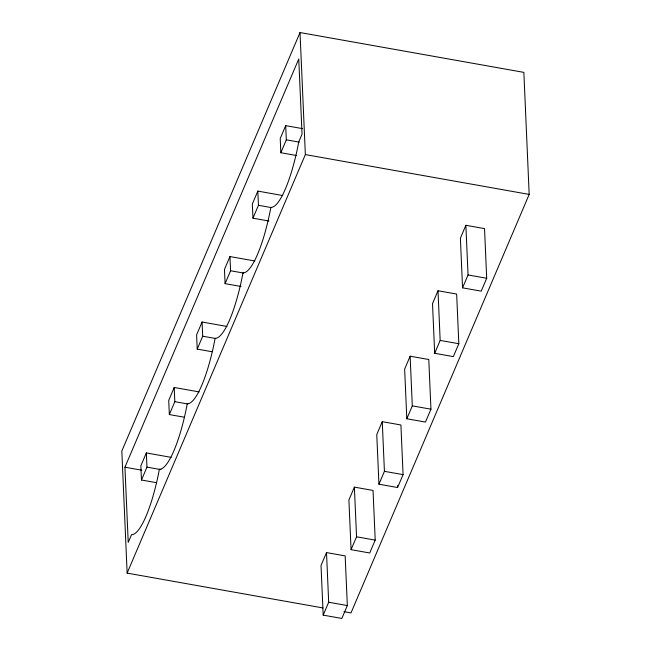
<?xml version="1.0" encoding="UTF-8"?>
<svg xmlns="http://www.w3.org/2000/svg" width="651" height="651" viewBox="0 0 651 651"><rect width="100%" height="100%" fill="white"/><g stroke="black" fill="none" stroke-linecap="round" stroke-linejoin="round"><path stroke-width="0.98" d="M343.98 611.688L350.979 612.933L529.182 194.413L523.86 72.375L300.021 32.55L121.818 451.07L127.14 573.108L322.994 607.953M124.935 467.206L298.76 58.989L302.04 134.196L298.752 141.926A72.481 16.438 -79.9 0 1 270.881 207.384A72.481 16.438 -79.9 0 1 243.002 272.842A72.481 16.438 -79.9 0 1 215.131 338.3A72.481 16.438 -79.9 0 1 187.26 403.766A72.481 16.438 -79.9 0 1 159.389 469.225A72.481 16.438 -79.9 0 1 131.518 534.683L128.223 542.413L124.935 467.206L141.869 470.217M171.237 457.368L146.337 452.933L140.852 465.823L141.47 480.015L156.411 482.668M199.108 391.91L174.208 387.475L168.723 400.365L169.341 414.557L184.282 417.21M226.979 326.452L202.079 322.017L196.594 334.907L197.212 349.099L212.153 351.752M254.85 260.994L229.949 256.559L224.465 269.449L225.083 283.641L241.025 286.473M282.729 195.536L257.829 191.101L252.336 203.991L252.962 218.183L268.896 221.014M302.634 128.654L285.699 125.643L280.215 138.533L280.833 152.725L296.766 155.556M141.47 480.015L146.955 467.125L146.337 452.933M169.341 414.557L174.826 401.667L174.208 387.475M197.212 349.099L202.697 336.209L202.079 322.017M225.083 283.641L230.576 270.751L229.949 256.559M252.962 218.183L258.447 205.293L257.829 191.101M280.833 152.725L286.318 139.835L285.699 125.643M127.14 573.108L305.352 154.588L300.021 32.55M326.509 552.577L321.024 565.467L323.189 615.13L341.848 618.45L347.333 605.568L345.16 555.897L326.509 552.577L328.682 602.248L323.189 615.13M354.38 487.119L348.895 500.009L351.068 549.672L369.719 552.992L375.204 540.102L373.039 490.439L354.38 487.119L356.553 536.79L351.068 549.672M382.259 421.661L376.766 434.551L378.939 484.214L397.59 487.534L403.075 474.644L400.91 424.981L382.259 421.661L384.424 471.332L378.939 484.214M410.13 356.203L404.645 369.093L406.81 418.756L425.461 422.076L430.946 409.186L428.781 359.523L410.13 356.203L412.295 405.874L406.81 418.756M438.001 290.745L432.516 303.635L434.681 353.298L453.332 356.618L458.825 343.728L456.652 294.065L438.001 290.745L440.166 340.416L434.681 353.298M465.872 225.287L460.387 238.176L462.552 287.84L481.211 291.16L486.696 278.27L484.523 228.607L465.872 225.287L468.045 274.95L462.552 287.84M286.318 139.835L299.265 142.138M305.352 154.588L529.182 194.413M258.447 205.293L271.394 207.596M468.045 274.95L486.696 278.27M230.576 270.751L243.523 273.054M440.166 340.416L458.825 343.728M202.697 336.209L215.652 338.512M412.295 405.874L430.946 409.186M174.826 401.667L187.773 403.97M384.424 471.332L403.075 474.644M146.955 467.125L160.903 469.607M356.553 536.79L375.204 540.102M328.682 602.248L347.333 605.568M397.501 485.508L397.59 487.534"/></g></svg>
